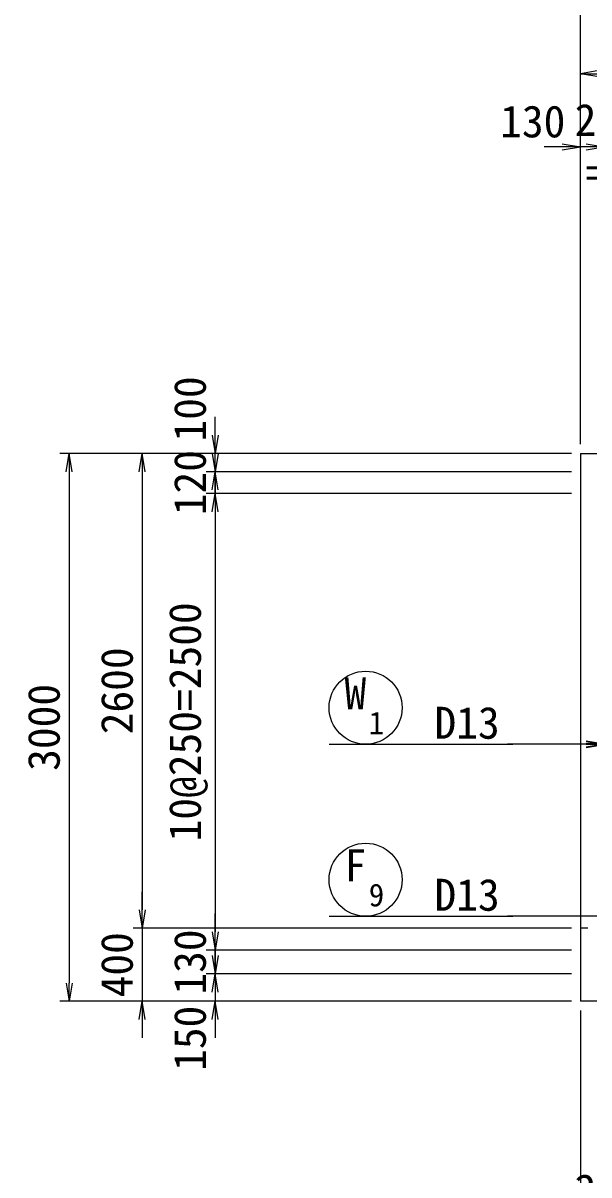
# Model space of a CAD drawing. Header units: millimetres. Extents: x 222124 to 348274, y -62968 to -33268.
# Drawn here: x 291939 to 295037, y -44660 to -38352 of the extents above; entities that cross this region are included whole.
import ezdxf
from ezdxf.enums import TextEntityAlignment as Align

# ---------------------------------------------------------------- set-up
doc = ezdxf.new("R2010")
doc.units = ezdxf.units.MM
doc.header["$LTSCALE"] = 50
doc.header["$PDSIZE"] = 300
doc.linetypes.add('SXF_跳び破線', pattern=[12, 6, -6])
doc.layers.get('Defpoints').update_dxf_attribs({"color": 191})
for name, color, linetype, lineweight in [('D-BGD', 7, 'Continuous', 13), ('D-STR-DIM', 7, 'Continuous', 13), ('D-STR-HTXT', 7, 'Continuous', 13), ('D-STR-TXT', 7, 'Continuous', 13)]:
    doc.layers.add(name, color=color, linetype=linetype, lineweight=lineweight)
doc.styles.add('YOKO_GOTHIC', font='MS Gothic.ttf')
doc.dimstyles.new('S50', dxfattribs={"dimscale": 50, "dimtxt": 3.5, "dimasz": 2, "dimexe": 1, "dimexo": 1, "dimgap": 1, "dimtad": 1, "dimdec": 0, "dimzin": 1, "dimdsep": 46, "dimtxsty": 'YOKO_GOTHIC', "dimblk": 'OPEN', "dimcen": 0, "dimclrd": 256, "dimclre": 256, "dimclrt": 256, "dimaunit": 1, "dimadec": 3, "dimazin": 0, "dimtfac": 1, "dimtdec": 0, "dimtix": 1, "dimtmove": 2, "dimatfit": 3, "dimldrblk": 'OPEN', "dimfxl": 1, "dimlwd": -1, "dimlwe": -1, "dimarcsym": 0})

# ---------------------------------------------------------------- blocks, each defined once
blk = doc.blocks.new('_Open')
at = {"color": 0, "linetype": 'ByBlock', "lineweight": -2}
for p, q in [((-1, 0.167), (0, 0)), ((-1, -0.167), (0, 0)), ((0, 0), (-1, 0))]:
    blk.add_line(p, q, dxfattribs=at)
blk = doc.blocks.new('*D1745')
at = {"layer": 'D-STR-DIM', "transparency": 16777216}
for p, q in [((294991.1, -40659.2), (294991.1, -38179.8)), ((300791.1, -40659.2), (300791.1, -38179.8)), ((295091.1, -38229.8), (300691.1, -38229.8))]:
    blk.add_line(p, q, dxfattribs=at)
at = {"layer": 'Defpoints', "color": 0, "transparency": 16777216}
for p in [(300791.1, -38229.8), (294991.1, -40709.2), (300791.1, -40709.2)]:
    blk.add_point(p, dxfattribs=at)
at = {"layer": 'D-STR-DIM', "transparency": 16777216, "xscale": 100, "yscale": 100, "zscale": 100, "rotation": 180}
blk.add_blockref('_Open', (294991.1, -38229.8), dxfattribs=at)
at = {"layer": 'D-STR-DIM', "transparency": 16777216, "xscale": 100, "yscale": 100, "zscale": 100}
blk.add_blockref('_Open', (300791.1, -38229.8), dxfattribs=at)
at = {"layer": 'D-STR-DIM', "transparency": 16777216, "insert": (297891.1, -38092.3), "char_height": 175, "attachment_point": 5, "style": 'YOKO_GOTHIC'}
blk.add_mtext('5800', dxfattribs=at)
blk = doc.blocks.new('*D1751')
at = {"layer": 'D-STR-DIM', "transparency": 16777216}
for p, q in [((294991.1, -40659.2), (294991.1, -38579.8)), ((300391.1, -40659.2), (300391.1, -38579.8)), ((300291.1, -38629.8), (295091.1, -38629.8))]:
    blk.add_line(p, q, dxfattribs=at)
at = {"layer": 'Defpoints', "color": 0, "transparency": 16777216}
for p in [(294991.1, -38629.8), (294991.1, -40709.2), (300391.1, -40709.2)]:
    blk.add_point(p, dxfattribs=at)
at = {"layer": 'D-STR-DIM', "transparency": 16777216, "xscale": 100, "yscale": 100, "zscale": 100, "rotation": 180}
blk.add_blockref('_Open', (294991.1, -38629.8), dxfattribs=at)
at = {"layer": 'D-STR-DIM', "transparency": 16777216, "xscale": 100, "yscale": 100, "zscale": 100}
blk.add_blockref('_Open', (300391.1, -38629.8), dxfattribs=at)
at = {"layer": 'D-STR-DIM', "transparency": 16777216, "insert": (297691.1, -38492.3), "char_height": 175, "attachment_point": 5, "style": 'YOKO_GOTHIC'}
blk.add_mtext('5400', dxfattribs=at)
blk = doc.blocks.new('*D1752')
at = {"layer": 'D-STR-DIM', "transparency": 16777216}
for p, q in [((294991.1, -40659.2), (294991.1, -38979.8)), ((295121.1, -40659.2), (295121.1, -38979.8)), ((294891.1, -39029.8), (294791.1, -39029.8)), ((295121.1, -39029.8), (294991.1, -39029.8)), ((295221.1, -39029.8), (295321.1, -39029.8))]:
    blk.add_line(p, q, dxfattribs=at)
at = {"layer": 'Defpoints', "color": 0, "transparency": 16777216}
for p in [(294991.1, -39029.8), (294991.1, -40709.2), (295121.1, -40709.2)]:
    blk.add_point(p, dxfattribs=at)
at = {"layer": 'D-STR-DIM', "transparency": 16777216, "xscale": 100, "yscale": 100, "zscale": 100}
blk.add_blockref('_Open', (294991.1, -39029.8), dxfattribs=at)
at = {"layer": 'D-STR-DIM', "transparency": 16777216, "xscale": 100, "yscale": 100, "zscale": 100, "rotation": 180}
blk.add_blockref('_Open', (295121.1, -39029.8), dxfattribs=at)
at = {"layer": 'D-STR-DIM', "transparency": 16777216, "insert": (294729.3, -38892.3), "char_height": 175, "attachment_point": 5, "style": 'YOKO_GOTHIC'}
blk.add_mtext('130', dxfattribs=at)
blk = doc.blocks.new('*D1753')
at = {"layer": 'D-STR-DIM', "transparency": 16777216}
for p, q in [((294941.1, -40709.2), (292141.1, -40709.2)), ((292191.1, -40809.2), (292191.1, -43609.2)), ((294941.1, -43709.2), (292141.1, -43709.2))]:
    blk.add_line(p, q, dxfattribs=at)
at = {"layer": 'Defpoints', "color": 0, "transparency": 16777216}
for p in [(294991.1, -40709.2), (292191.1, -43709.2), (294991.1, -43709.2)]:
    blk.add_point(p, dxfattribs=at)
at = {"layer": 'D-STR-DIM', "transparency": 16777216, "xscale": 100, "yscale": 100, "zscale": 100}
for p, rotation in [((292191.1, -40709.2), 90), ((292191.1, -43709.2), 270)]:
    blk.add_blockref('_Open', p, dxfattribs=dict(at, rotation=rotation))
at = {"layer": 'D-STR-DIM', "transparency": 16777216, "insert": (292053.6, -42209.2), "char_height": 175, "attachment_point": 5, "rotation": 90, "style": 'YOKO_GOTHIC'}
blk.add_mtext('3000', dxfattribs=at)
blk = doc.blocks.new('*D1754')
at = {"layer": 'D-STR-DIM', "transparency": 16777216}
for p, q in [((294941.1, -40709.2), (292541.1, -40709.2)), ((292591.1, -40809.2), (292591.1, -43209.2)), ((294941.1, -43309.2), (292541.1, -43309.2))]:
    blk.add_line(p, q, dxfattribs=at)
at = {"layer": 'Defpoints', "color": 0, "transparency": 16777216}
for p in [(294991.1, -40709.2), (292591.1, -43309.2), (294991.1, -43309.2)]:
    blk.add_point(p, dxfattribs=at)
at = {"layer": 'D-STR-DIM', "transparency": 16777216, "xscale": 100, "yscale": 100, "zscale": 100}
for p, rotation in [((292591.1, -40709.2), 90), ((292591.1, -43309.2), 270)]:
    blk.add_blockref('_Open', p, dxfattribs=dict(at, rotation=rotation))
at = {"layer": 'D-STR-DIM', "transparency": 16777216, "insert": (292453.6, -42009.2), "char_height": 175, "attachment_point": 5, "rotation": 90, "style": 'YOKO_GOTHIC'}
blk.add_mtext('2600', dxfattribs=at)
blk = doc.blocks.new('*D1755')
at = {"layer": 'D-STR-DIM', "transparency": 16777216}
for p, q in [((292591.1, -43209.2), (292591.1, -43109.2)), ((294941.1, -43309.2), (292541.1, -43309.2)), ((292591.1, -43309.2), (292591.1, -43709.2)), ((294941.1, -43709.2), (292541.1, -43709.2)), ((292591.1, -43809.2), (292591.1, -43909.2))]:
    blk.add_line(p, q, dxfattribs=at)
at = {"layer": 'Defpoints', "color": 0, "transparency": 16777216}
for p in [(294991.1, -43309.2), (292591.1, -43709.2), (294991.1, -43709.2)]:
    blk.add_point(p, dxfattribs=at)
at = {"layer": 'D-STR-DIM', "transparency": 16777216, "xscale": 100, "yscale": 100, "zscale": 100}
for p, rotation in [((292591.1, -43309.2), 270), ((292591.1, -43709.2), 90)]:
    blk.add_blockref('_Open', p, dxfattribs=dict(at, rotation=rotation))
at = {"layer": 'D-STR-DIM', "transparency": 16777216, "insert": (292453.6, -43509.2), "char_height": 175, "attachment_point": 5, "rotation": 90, "style": 'YOKO_GOTHIC'}
blk.add_mtext('400', dxfattribs=at)
blk = doc.blocks.new('*D1756')
at = {"layer": 'D-STR-DIM', "transparency": 16777216}
for p, q in [((294941.1, -40929.2), (292941.1, -40929.2)), ((292991.1, -41029.2), (292991.1, -43329.2)), ((294941.1, -43429.2), (292941.1, -43429.2))]:
    blk.add_line(p, q, dxfattribs=at)
at = {"layer": 'Defpoints', "color": 0, "transparency": 16777216}
for p in [(294991.1, -40929.2), (292991.1, -43429.2), (294991.1, -43429.2)]:
    blk.add_point(p, dxfattribs=at)
at = {"layer": 'D-STR-DIM', "transparency": 16777216, "xscale": 100, "yscale": 100, "zscale": 100}
for p, rotation in [((292991.1, -40929.2), 90), ((292991.1, -43429.2), 270)]:
    blk.add_blockref('_Open', p, dxfattribs=dict(at, rotation=rotation))
at = {"layer": 'D-STR-DIM', "transparency": 16777216, "insert": (292844.3, -42179.2), "char_height": 175, "attachment_point": 5, "rotation": 90, "style": 'YOKO_GOTHIC'}
blk.add_mtext('10@250=2500', dxfattribs=at)
blk = doc.blocks.new('*D1757')
at = {"layer": 'D-STR-DIM', "transparency": 16777216}
for p, q in [((292991.1, -43329.2), (292991.1, -43229.2)), ((294941.1, -43429.2), (292941.1, -43429.2)), ((292991.1, -43429.2), (292991.1, -43559.2)), ((294941.1, -43559.2), (292941.1, -43559.2)), ((292991.1, -43659.2), (292991.1, -43759.2))]:
    blk.add_line(p, q, dxfattribs=at)
at = {"layer": 'Defpoints', "color": 0, "transparency": 16777216}
for p in [(294991.1, -43429.2), (292991.1, -43559.2), (294991.1, -43559.2)]:
    blk.add_point(p, dxfattribs=at)
at = {"layer": 'D-STR-DIM', "transparency": 16777216, "xscale": 100, "yscale": 100, "zscale": 100}
for p, rotation in [((292991.1, -43429.2), 270), ((292991.1, -43559.2), 90)]:
    blk.add_blockref('_Open', p, dxfattribs=dict(at, rotation=rotation))
at = {"layer": 'D-STR-DIM', "transparency": 16777216, "insert": (292853.6, -43494.2), "char_height": 175, "attachment_point": 5, "rotation": 90, "style": 'YOKO_GOTHIC'}
blk.add_mtext('130', dxfattribs=at)
blk = doc.blocks.new('*D1758')
at = {"layer": 'D-STR-DIM', "transparency": 16777216}
for p, q in [((292991.1, -43459.2), (292991.1, -43359.2)), ((294941.1, -43559.2), (292941.1, -43559.2)), ((292991.1, -43559.2), (292991.1, -43709.2)), ((294941.1, -43709.2), (292941.1, -43709.2)), ((292991.1, -43809.2), (292991.1, -43909.2))]:
    blk.add_line(p, q, dxfattribs=at)
at = {"layer": 'Defpoints', "color": 0, "transparency": 16777216}
for p in [(294991.1, -43559.2), (292991.1, -43709.2), (294991.1, -43709.2)]:
    blk.add_point(p, dxfattribs=at)
at = {"layer": 'D-STR-DIM', "transparency": 16777216, "xscale": 100, "yscale": 100, "zscale": 100}
for p, rotation in [((292991.1, -43559.2), 270), ((292991.1, -43709.2), 90)]:
    blk.add_blockref('_Open', p, dxfattribs=dict(at, rotation=rotation))
at = {"layer": 'D-STR-DIM', "transparency": 16777216, "insert": (292853.6, -43912), "char_height": 175, "attachment_point": 5, "rotation": 90, "style": 'YOKO_GOTHIC'}
blk.add_mtext('150', dxfattribs=at)
blk = doc.blocks.new('*D1759')
at = {"layer": 'D-STR-DIM', "transparency": 16777216}
for p, q in [((292991.1, -40709.2), (292991.1, -40609.2)), ((294941.1, -40809.2), (292941.1, -40809.2)), ((292991.1, -40929.2), (292991.1, -40809.2)), ((294941.1, -40929.2), (292941.1, -40929.2)), ((292991.1, -41029.2), (292991.1, -41129.2))]:
    blk.add_line(p, q, dxfattribs=at)
at = {"layer": 'Defpoints', "color": 0, "transparency": 16777216}
for p in [(292991.1, -40809.2), (294991.1, -40809.2), (294991.1, -40929.2)]:
    blk.add_point(p, dxfattribs=at)
at = {"layer": 'D-STR-DIM', "transparency": 16777216, "xscale": 100, "yscale": 100, "zscale": 100}
for p, rotation in [((292991.1, -40809.2), 270), ((292991.1, -40929.2), 90)]:
    blk.add_blockref('_Open', p, dxfattribs=dict(at, rotation=rotation))
at = {"layer": 'D-STR-DIM', "transparency": 16777216, "insert": (292853.6, -40869.2), "char_height": 175, "attachment_point": 5, "rotation": 90, "style": 'YOKO_GOTHIC'}
blk.add_mtext('120', dxfattribs=at)
blk = doc.blocks.new('*D1760')
at = {"layer": 'D-STR-DIM', "transparency": 16777216}
for p, q in [((292991.1, -40609.2), (292991.1, -40509.2)), ((294941.1, -40709.2), (292941.1, -40709.2)), ((292991.1, -40809.2), (292991.1, -40709.2)), ((294941.1, -40809.2), (292941.1, -40809.2)), ((292991.1, -40909.2), (292991.1, -41009.2))]:
    blk.add_line(p, q, dxfattribs=at)
at = {"layer": 'Defpoints', "color": 0, "transparency": 16777216}
for p in [(292991.1, -40709.2), (294991.1, -40709.2), (294991.1, -40809.2)]:
    blk.add_point(p, dxfattribs=at)
at = {"layer": 'D-STR-DIM', "transparency": 16777216, "xscale": 100, "yscale": 100, "zscale": 100}
for p, rotation in [((292991.1, -40709.2), 270), ((292991.1, -40809.2), 90)]:
    blk.add_blockref('_Open', p, dxfattribs=dict(at, rotation=rotation))
at = {"layer": 'D-STR-DIM', "transparency": 16777216, "insert": (292853.6, -40465.5), "char_height": 175, "attachment_point": 5, "rotation": 90, "style": 'YOKO_GOTHIC'}
blk.add_mtext('100', dxfattribs=at)
blk = doc.blocks.new('*D1770')
at = {"layer": 'D-STR-DIM', "transparency": 16777216}
for p, q in [((294991.1, -43759.2), (294991.1, -46026.8)), ((300791.1, -43859.2), (300791.1, -46026.8)), ((295091.1, -45976.8), (300691.1, -45976.8))]:
    blk.add_line(p, q, dxfattribs=at)
at = {"layer": 'Defpoints', "color": 0, "transparency": 16777216}
for p in [(294991.1, -43709.2), (300791.1, -43809.2), (300791.1, -45976.8)]:
    blk.add_point(p, dxfattribs=at)
at = {"layer": 'D-STR-DIM', "transparency": 16777216, "xscale": 100, "yscale": 100, "zscale": 100, "rotation": 180}
blk.add_blockref('_Open', (294991.1, -45976.8), dxfattribs=at)
at = {"layer": 'D-STR-DIM', "transparency": 16777216, "xscale": 100, "yscale": 100, "zscale": 100}
blk.add_blockref('_Open', (300791.1, -45976.8), dxfattribs=at)
at = {"layer": 'D-STR-DIM', "transparency": 16777216, "insert": (297891.1, -45839.3), "char_height": 175, "attachment_point": 5, "style": 'YOKO_GOTHIC'}
blk.add_mtext('5800', dxfattribs=at)
blk = doc.blocks.new('*D1771')
at = {"layer": 'D-STR-DIM', "transparency": 16777216}
for p, q in [((294991.1, -43759.2), (294991.1, -45626.8)), ((300091.1, -43759.2), (300091.1, -45626.8)), ((295091.1, -45576.8), (299991.1, -45576.8))]:
    blk.add_line(p, q, dxfattribs=at)
at = {"layer": 'Defpoints', "color": 0, "transparency": 16777216}
for p in [(294991.1, -43709.2), (300091.1, -43709.2), (300091.1, -45576.8)]:
    blk.add_point(p, dxfattribs=at)
at = {"layer": 'D-STR-DIM', "transparency": 16777216, "xscale": 100, "yscale": 100, "zscale": 100, "rotation": 180}
blk.add_blockref('_Open', (294991.1, -45576.8), dxfattribs=at)
at = {"layer": 'D-STR-DIM', "transparency": 16777216, "xscale": 100, "yscale": 100, "zscale": 100}
blk.add_blockref('_Open', (300091.1, -45576.8), dxfattribs=at)
at = {"layer": 'D-STR-DIM', "transparency": 16777216, "insert": (297541.1, -45439.3), "char_height": 175, "attachment_point": 5, "style": 'YOKO_GOTHIC'}
blk.add_mtext('5100', dxfattribs=at)
blk = doc.blocks.new('*D1778')
at = {"layer": 'D-STR-DIM', "transparency": 16777216}
for p, q in [((294991.1, -43759.2), (294991.1, -45226.8)), ((295121.1, -43759.2), (295121.1, -45226.8)), ((294891.1, -45176.8), (294791.1, -45176.8)), ((295121.1, -45176.8), (294991.1, -45176.8)), ((295221.1, -45176.8), (295321.1, -45176.8))]:
    blk.add_line(p, q, dxfattribs=at)
at = {"layer": 'Defpoints', "color": 0, "transparency": 16777216}
for p in [(294991.1, -43709.2), (295121.1, -43709.2), (294991.1, -45176.8)]:
    blk.add_point(p, dxfattribs=at)
at = {"layer": 'D-STR-DIM', "transparency": 16777216, "xscale": 100, "yscale": 100, "zscale": 100}
blk.add_blockref('_Open', (294991.1, -45176.8), dxfattribs=at)
at = {"layer": 'D-STR-DIM', "transparency": 16777216, "xscale": 100, "yscale": 100, "zscale": 100, "rotation": 180}
blk.add_blockref('_Open', (295121.1, -45176.8), dxfattribs=at)
at = {"layer": 'D-STR-DIM', "transparency": 16777216, "insert": (294797.5, -45039.3), "char_height": 175, "attachment_point": 5, "style": 'YOKO_GOTHIC'}
blk.add_mtext('130', dxfattribs=at)
blk = doc.blocks.new('*D1549')
at = {"layer": 'D-STR-DIM', "transparency": 16777216}
for p, q in [((295121.1, -40659.2), (295121.1, -38979.8)), ((295391.1, -40659.2), (295391.1, -38979.8)), ((295021.1, -39029.8), (294921.1, -39029.8)), ((295121.1, -39029.8), (295391.1, -39029.8)), ((295491.1, -39029.8), (295591.1, -39029.8))]:
    blk.add_line(p, q, dxfattribs=at)
at = {"layer": 'Defpoints', "color": 0, "transparency": 16777216}
for p in [(295391.1, -39029.8), (295121.1, -40709.2), (295391.1, -40709.2)]:
    blk.add_point(p, dxfattribs=at)
at = {"layer": 'D-STR-DIM', "transparency": 16777216, "xscale": 100, "yscale": 100, "zscale": 100}
blk.add_blockref('_Open', (295121.1, -39029.8), dxfattribs=at)
at = {"layer": 'D-STR-DIM', "transparency": 16777216, "xscale": 100, "yscale": 100, "zscale": 100, "rotation": 180}
blk.add_blockref('_Open', (295391.1, -39029.8), dxfattribs=at)
at = {"layer": 'D-STR-DIM', "transparency": 16777216, "insert": (295256.1, -39029.8), "char_height": 175, "attachment_point": 5, "style": 'YOKO_GOTHIC'}
blk.add_mtext('2@135\\P=270', dxfattribs=at)
blk = doc.blocks.new('*D1550')
at = {"layer": 'D-STR-DIM', "transparency": 16777216}
for p, q in [((295121.1, -43759.2), (295121.1, -45226.8)), ((295391.1, -43759.2), (295391.1, -45226.8)), ((295021.1, -45176.8), (294921.1, -45176.8)), ((295121.1, -45176.8), (295391.1, -45176.8)), ((295491.1, -45176.8), (295591.1, -45176.8))]:
    blk.add_line(p, q, dxfattribs=at)
at = {"layer": 'Defpoints', "color": 0, "transparency": 16777216}
for p in [(295121.1, -43709.2), (295391.1, -43709.2), (295391.1, -45176.8)]:
    blk.add_point(p, dxfattribs=at)
at = {"layer": 'D-STR-DIM', "transparency": 16777216, "xscale": 100, "yscale": 100, "zscale": 100}
blk.add_blockref('_Open', (295121.1, -45176.8), dxfattribs=at)
at = {"layer": 'D-STR-DIM', "transparency": 16777216, "xscale": 100, "yscale": 100, "zscale": 100, "rotation": 180}
blk.add_blockref('_Open', (295391.1, -45176.8), dxfattribs=at)
at = {"layer": 'D-STR-DIM', "transparency": 16777216, "insert": (295256.1, -44891.2), "char_height": 175, "attachment_point": 5, "style": 'YOKO_GOTHIC'}
blk.add_mtext('2@135\\P=270', dxfattribs=at)

msp = doc.modelspace()

# ---------------------------------------------------------------- linework, layer by layer
at = {"layer": 'D-BGD'}
for p, q in [((294991.1, -40709.2), (300791.1, -40709.2)), ((294991.1, -40709.2), (294991.1, -43709.2)), ((300091.1, -43709.2), (294991.1, -43709.2))]:
    msp.add_line(p, q, dxfattribs=at)
at = {"layer": 'D-BGD', "linetype": 'SXF_跳び破線', "ltscale": 0.2}
msp.add_line((300791.1, -43309.2), (294991.1, -43309.2), dxfattribs=at)
at = {"layer": 'D-STR-HTXT'}
for p, q in [((293614.5, -42301.5), (294621.1, -42301.5)), ((293614.5, -43243.5), (294621.1, -43243.5))]:
    msp.add_line(p, q, dxfattribs=at)
at = {"layer": 'D-STR-HTXT', "color": 4}
for centre in [(293814.5, -42101.5), (293814.5, -43043.5)]:
    msp.add_circle(centre, 200, dxfattribs=at)

# ---------------------------------------------------------------- texts
at = {"layer": 'D-STR-TXT', "color": 4, "style": 'YOKO_GOTHIC'}
for s, height, p in [('W', 175, (293758.3, -42109.8)), ('1', 125, (293873.9, -42247.6)), ('F', 175, (293758.3, -43051.8)), ('9', 125, (293873.9, -43189.6))]:
    msp.add_text(s, height=height, dxfattribs=at).set_placement(p, align=Align.CENTER)
for p in [(294191.1, -42271.5), (294191.1, -43213.5)]:
    msp.add_text('D13', height=175, dxfattribs=at).set_placement(p)

# ---------------------------------------------------------------- dimensions: what is measured, and where the dimension line sits
at = {"layer": 'D-STR-DIM'}
for base, p1, p2, picture, middle in [((300791.1, -38229.8), (294991.1, -40709.2), (300791.1, -40709.2), '*D1745', (297891.1, -38092.3)), ((294991.1, -38629.8), (300391.1, -40709.2), (294991.1, -40709.2), '*D1751', (297691.1, -38492.3)), ((300791.1, -45976.8), (294991.1, -43709.2), (300791.1, -43809.2), '*D1770', (297891.1, -45839.3)), ((300091.1, -45576.8), (294991.1, -43709.2), (300091.1, -43709.2), '*D1771', (297541.1, -45439.3))]:
    dim = msp.add_linear_dim(base=base, p1=p1, p2=p2, dimstyle='S50', dxfattribs=at)
    dim.commit()
    dim.dimension.update_dxf_attribs({"geometry": picture, "text_midpoint": middle})
for base, p1, p2, picture, middle in [((294991.1, -39029.8), (295121.1, -40709.2), (294991.1, -40709.2), '*D1752', (294729.3, -38892.3)), ((294991.1, -45176.8), (295121.1, -43709.2), (294991.1, -43709.2), '*D1778', (294797.5, -45039.3))]:
    dim = msp.add_linear_dim(base=base, p1=p1, p2=p2, dimstyle='S50', dxfattribs=at)
    dim.commit()
    dim.dimension.update_dxf_attribs({"geometry": picture, "text_midpoint": middle, "dimtype": 160})
dim = msp.add_linear_dim(base=(295391.1, -39029.8), p1=(295121.1, -40709.2), p2=(295391.1, -40709.2), text='2@135\\P=<>', dimstyle='S50', dxfattribs=at)
dim.commit()
dim.dimension.update_dxf_attribs({"geometry": '*D1549', "text_midpoint": (295256.1, -39029.8), "dimtype": 160})
for base, p1, p2, picture, middle in [((292991.1, -40709.2), (294991.1, -40809.2), (294991.1, -40709.2), '*D1760', (292853.6, -40465.5)), ((292991.1, -43709.2), (294991.1, -43559.2), (294991.1, -43709.2), '*D1758', (292853.6, -43912))]:
    dim = msp.add_linear_dim(base=base, p1=p1, p2=p2, angle=90, dimstyle='S50', dxfattribs=at)
    dim.commit()
    dim.dimension.update_dxf_attribs({"geometry": picture, "text_midpoint": middle, "dimtype": 160})
for base, p1, p2, picture, middle in [((292991.1, -40809.2), (294991.1, -40929.2), (294991.1, -40809.2), '*D1759', (292853.6, -40869.2)), ((292191.1, -43709.2), (294991.1, -40709.2), (294991.1, -43709.2), '*D1753', (292053.6, -42209.2)), ((292591.1, -43309.2), (294991.1, -40709.2), (294991.1, -43309.2), '*D1754', (292453.6, -42009.2)), ((292591.1, -43709.2), (294991.1, -43309.2), (294991.1, -43709.2), '*D1755', (292453.6, -43509.2)), ((292991.1, -43559.2), (294991.1, -43429.2), (294991.1, -43559.2), '*D1757', (292853.6, -43494.2))]:
    dim = msp.add_linear_dim(base=base, p1=p1, p2=p2, angle=90, dimstyle='S50', dxfattribs=at)
    dim.commit()
    dim.dimension.update_dxf_attribs({"geometry": picture, "text_midpoint": middle})
dim = msp.add_linear_dim(base=(292991.1, -43429.2), p1=(294991.1, -40929.2), p2=(294991.1, -43429.2), angle=90, text='10@250=<>', dimstyle='S50', dxfattribs=at)
dim.commit()
dim.dimension.update_dxf_attribs({"geometry": '*D1756', "text_midpoint": (292844.3, -42179.2)})
dim = msp.add_linear_dim(base=(295391.1, -45176.8), p1=(295121.1, -43709.2), p2=(295391.1, -43709.2), text='2@135\\P=<>', dimstyle='S50', dxfattribs=at)
dim.commit()
dim.dimension.update_dxf_attribs({"geometry": '*D1550', "text_midpoint": (295256.1, -44891.2)})

# ---------------------------------------------------------------- leaders
at = {"layer": 'D-STR-HTXT'}
for points in [[(300671.1, -42301.5), (294591.1, -42301.5)], [(295121.1, -42301.5), (294872.5, -42301.5)], [(295256.1, -42301.5), (294987.5, -42301.5)], [(300691.1, -43243.5), (294591.1, -43243.5)]]:
    msp.add_leader(points, dimstyle='S50', dxfattribs=at)

doc.saveas('drawing.dxf')
